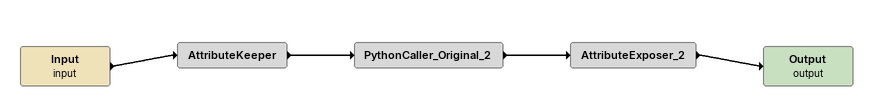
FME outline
Input (input)
    -> AttributeKeeper
AttributeKeeper
    -> PythonCaller_Original_2
PythonCaller_Original_2
    -> AttributeExposer_2
AttributeExposer_2
    -> Output (output)
Output (output)
